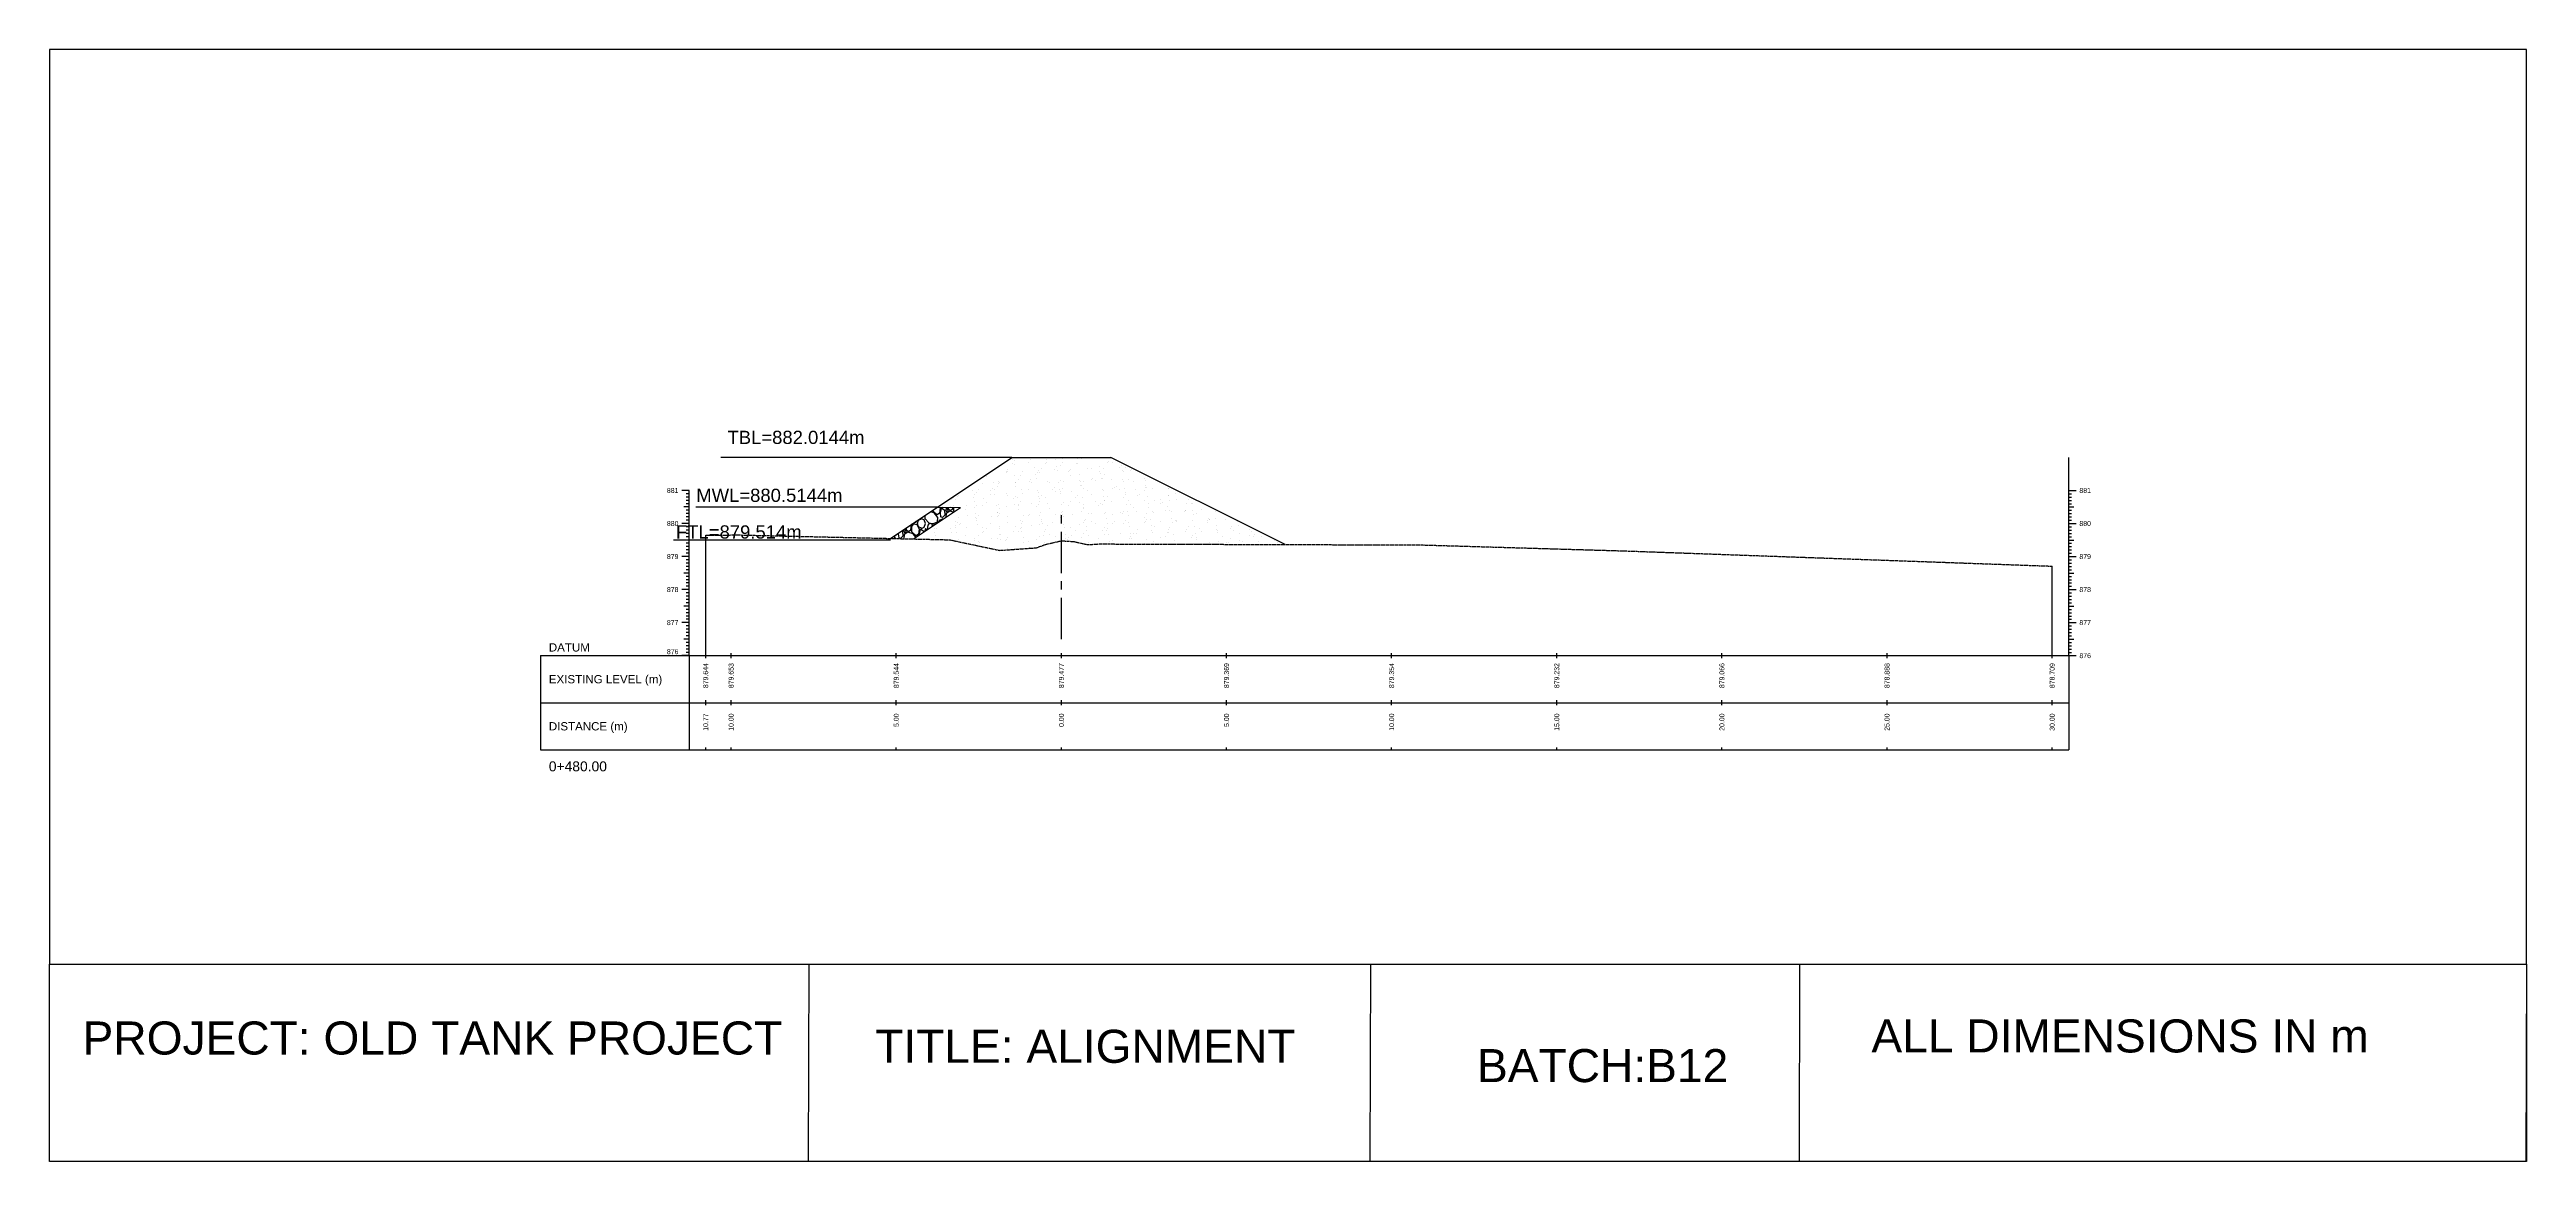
# Model space of a CAD drawing. Header units: millimetres. Extents: x 2640 to 12113, y 6003 to 13668.
# Drawn here: x 2640 to 3390, y 7423 to 7759 of the extents above; entities that cross this region are included whole.
import ezdxf
from ezdxf.enums import TextEntityAlignment as Align

# ---------------------------------------------------------------- set-up
doc = ezdxf.new("R2010")
doc.units = ezdxf.units.MM
doc.linetypes.add('CENTER', pattern=[2, 1.25, -0.25, 0.25, -0.25])
doc.linetypes.add('HIDDEN', pattern=[0.375, 0.25, -0.125])
for name, color, linetype in [('CL', 6, 'CENTER'), ('CS_Drawing', 7, 'Continuous'), ('GL', 3, 'HIDDEN')]:
    doc.layers.add(name, color=color, linetype=linetype)
doc.styles.get("Standard").update_dxf_attribs({"font": 'arial.ttf'})

msp = doc.modelspace()

# ---------------------------------------------------------------- linework, layer by layer
at = {"color": 1}
msp.add_line((2931.52, 7636.037), (2843.353, 7636.037), dxfattribs=at)
for p, q in [((2894.742, 7611.519), (2931.52, 7636.037)), ((2931.52, 7636.037), (2961.52, 7636.037)), ((3014.245, 7609.674), (2961.52, 7636.037)), ((3251.52, 7626.037), (3251.52, 7636.037)), ((2901.713, 7611.359), (2915.991, 7620.877)), ((2908.974, 7621.007), (2915.991, 7620.877))]:
    msp.add_line(p, q)
at = {"linetype": 'Continuous'}
for p, q in [((2931.605, 7635.421), (2931.605, 7635.421)), ((2932.228, 7635.185), (2932.228, 7635.185)), ((2937.122, 7635.345), (2937.122, 7635.345)), ((2942.016, 7635.505), (2942.016, 7635.505)), ((2944.77, 7635.333), (2944.77, 7635.333)), ((2946.91, 7635.665), (2946.91, 7635.665)), ((2951.31, 7635.61), (2951.31, 7635.61)), ((2951.804, 7635.825), (2951.804, 7635.825)), ((2952.476, 7635.577), (2952.476, 7635.577)), ((2956.698, 7635.985), (2956.698, 7635.985)), ((2922.686, 7628.004), (2922.686, 7628.004)), ((2923.813, 7630.247), (2923.813, 7630.247)), ((2924.952, 7631.59), (2924.952, 7631.59)), ((2925.511, 7631.757), (2925.511, 7631.757)), ((2925.965, 7628.307), (2925.965, 7628.307)), ((2927.564, 7628.794), (2927.564, 7628.794)), ((2927.581, 7628.164), (2927.581, 7628.164)), ((2927.717, 7628.443), (2927.717, 7628.443)), ((2929.846, 7631.75), (2929.846, 7631.75)), ((2929.88, 7631.322), (2929.88, 7631.322)), ((2930.173, 7632.299), (2930.173, 7632.299)), ((2930.309, 7631.791), (2930.309, 7631.791)), ((2931.779, 7634.099), (2931.779, 7634.099)), ((2932.234, 7630.649), (2932.234, 7630.649)), ((2932.334, 7634), (2932.334, 7634)), ((2932.475, 7628.324), (2932.475, 7628.324)), ((2932.505, 7628.584), (2932.505, 7628.584)), ((2933.395, 7629.423), (2933.395, 7629.423)), ((2934.077, 7630.494), (2934.077, 7630.494)), ((2934.74, 7631.91), (2934.74, 7631.91)), ((2936.534, 7634.35), (2936.534, 7634.35)), ((2936.88, 7628.893), (2936.88, 7628.893)), ((2937.309, 7629.361), (2937.309, 7629.361)), ((2937.369, 7628.484), (2937.369, 7628.484)), ((2938.502, 7632.991), (2938.502, 7632.991)), ((2938.774, 7630.926), (2938.774, 7630.926)), ((2938.948, 7629.604), (2938.948, 7629.604)), ((2939.334, 7631.571), (2939.334, 7631.571)), ((2939.634, 7632.07), (2939.634, 7632.07)), ((2939.755, 7631.474), (2939.755, 7631.474)), ((2940.438, 7632.545), (2940.438, 7632.545)), ((2941.651, 7634.099), (2941.651, 7634.099)), ((2942.08, 7634.567), (2942.08, 7634.567)), ((2942.263, 7628.644), (2942.263, 7628.644)), ((2942.908, 7628.491), (2942.908, 7628.491)), ((2944.529, 7632.23), (2944.529, 7632.23)), ((2945.042, 7633.268), (2945.042, 7633.268)), ((2945.216, 7631.946), (2945.216, 7631.946)), ((2945.67, 7628.496), (2945.67, 7628.496)), ((2946.116, 7633.526), (2946.116, 7633.526)), ((2946.334, 7629.141), (2946.334, 7629.141)), ((2946.798, 7634.597), (2946.798, 7634.597)), ((2947.157, 7628.804), (2947.157, 7628.804)), ((2948.65, 7631.669), (2948.65, 7631.669)), ((2949.079, 7632.138), (2949.079, 7632.138)), ((2949.269, 7630.543), (2949.269, 7630.543)), ((2949.423, 7632.39), (2949.423, 7632.39)), ((2951.104, 7634.347), (2951.104, 7634.347)), ((2951.484, 7634.287), (2951.484, 7634.287)), ((2951.938, 7630.837), (2951.938, 7630.837)), ((2952.051, 7628.964), (2952.051, 7628.964)), ((2952.21, 7628.772), (2952.21, 7628.772)), ((2952.49, 7627.667), (2952.49, 7627.667)), ((2953.173, 7628.738), (2953.173, 7628.738)), ((2954.317, 7632.55), (2954.317, 7632.55)), ((2955.629, 7632.594), (2955.629, 7632.594)), ((2955.65, 7629.24), (2955.65, 7629.24)), ((2956.079, 7629.708), (2956.079, 7629.708)), ((2956.945, 7629.124), (2956.945, 7629.124)), ((2958.104, 7631.918), (2958.104, 7631.918)), ((2958.206, 7633.179), (2958.206, 7633.179)), ((2958.478, 7631.114), (2958.478, 7631.114)), ((2958.652, 7629.792), (2958.652, 7629.792)), ((2958.851, 7629.718), (2958.851, 7629.718)), ((2959.211, 7632.71), (2959.211, 7632.71)), ((2959.533, 7630.79), (2959.533, 7630.79)), ((2960.421, 7634.446), (2960.421, 7634.446)), ((2960.85, 7634.914), (2960.85, 7634.914)), ((2961.84, 7629.284), (2961.84, 7629.284)), ((2961.99, 7634.646), (2961.99, 7634.646)), ((2964.105, 7632.87), (2964.105, 7632.87)), ((2964.746, 7633.456), (2964.746, 7633.456)), ((2964.92, 7632.134), (2964.92, 7632.134)), ((2965.104, 7629.488), (2965.104, 7629.488)), ((2965.211, 7631.77), (2965.211, 7631.77)), ((2965.374, 7628.684), (2965.374, 7628.684)), ((2965.894, 7632.841), (2965.894, 7632.841)), ((2966.734, 7629.444), (2966.734, 7629.444)), ((2967.42, 7632.017), (2967.42, 7632.017)), ((2967.849, 7632.485), (2967.849, 7632.485)), ((2968.365, 7628.787), (2968.365, 7628.787)), ((2971.628, 7629.604), (2971.628, 7629.604)), ((2971.914, 7628.961), (2971.914, 7628.961)), ((2972.089, 7627.639), (2972.089, 7627.639)), ((2907.613, 7619.837), (2907.613, 7620.099)), ((2909.632, 7620.994), (2909.772, 7620.726)), ((2909.772, 7620.726), (2909.645, 7619.139)), ((2910.153, 7620.536), (2909.836, 7619.266)), ((2910.471, 7620.599), (2910.153, 7620.536)), ((2910.471, 7620.917), (2910.61, 7620.976)), ((2910.471, 7620.599), (2911.106, 7620.028)), ((2911.106, 7620.028), (2911.233, 7618.567)), ((2911.741, 7620.917), (2911.487, 7620.155)), ((2911.487, 7620.155), (2911.677, 7619.71)), ((2912.312, 7619.964), (2911.741, 7620.917)), ((2912.301, 7620.945), (2912.249, 7620.599)), ((2912.249, 7620.599), (2912.884, 7619.964)), ((2912.867, 7621.187), (2912.867, 7621.187)), ((2912.884, 7619.964), (2913.646, 7620.472)), ((2913.34, 7623.34), (2913.34, 7623.34)), ((2913.429, 7623.623), (2913.429, 7623.623)), ((2913.646, 7620.472), (2913.7, 7620.919)), ((2913.701, 7621.558), (2913.701, 7621.558)), ((2913.769, 7623.808), (2913.769, 7623.808)), ((2913.963, 7619.837), (2913.963, 7620.915)), ((2914.314, 7623.269), (2914.314, 7623.269)), ((2914.996, 7624.34), (2914.996, 7624.34)), ((2915.249, 7624.621), (2915.249, 7624.621)), ((2917.467, 7620.286), (2917.467, 7620.286)), ((2917.761, 7621.347), (2917.761, 7621.347)), ((2919.697, 7625.965), (2919.697, 7625.965)), ((2919.969, 7623.9), (2919.969, 7623.9)), ((2920.143, 7624.781), (2920.143, 7624.781)), ((2920.143, 7622.578), (2920.143, 7622.578)), ((2920.339, 7620.91), (2920.339, 7620.91)), ((2920.674, 7625.32), (2920.674, 7625.32)), ((2920.768, 7621.378), (2920.768, 7621.378)), ((2921.356, 7626.391), (2921.356, 7626.391)), ((2922.655, 7621.507), (2922.655, 7621.507)), ((2922.793, 7623.588), (2922.793, 7623.588)), ((2923.827, 7622.337), (2923.827, 7622.337)), ((2925.037, 7624.941), (2925.037, 7624.941)), ((2925.11, 7626.116), (2925.11, 7626.116)), ((2925.539, 7626.584), (2925.539, 7626.584)), ((2926.237, 7626.242), (2926.237, 7626.242)), ((2926.411, 7624.92), (2926.411, 7624.92)), ((2926.866, 7621.47), (2926.866, 7621.47)), ((2927.034, 7627.372), (2927.034, 7627.372)), ((2927.549, 7621.667), (2927.549, 7621.667)), ((2927.731, 7620.533), (2927.731, 7620.533)), ((2929.793, 7621.159), (2929.793, 7621.159)), ((2929.931, 7625.101), (2929.931, 7625.101)), ((2930.188, 7624.389), (2930.188, 7624.389)), ((2932.11, 7623.687), (2932.11, 7623.687)), ((2932.444, 7621.827), (2932.444, 7621.827)), ((2932.539, 7624.155), (2932.539, 7624.155)), ((2932.68, 7627.262), (2932.68, 7627.262)), ((2933.134, 7623.812), (2933.134, 7623.812)), ((2933.406, 7621.747), (2933.406, 7621.747)), ((2933.409, 7621.513), (2933.409, 7621.513)), ((2933.58, 7620.425), (2933.58, 7620.425)), ((2934.092, 7622.584), (2934.092, 7622.584)), ((2934.564, 7626.365), (2934.564, 7626.365)), ((2934.825, 7625.261), (2934.825, 7625.261)), ((2936.548, 7626.44), (2936.548, 7626.44)), ((2937.338, 7621.987), (2937.338, 7621.987)), ((2939.109, 7621.257), (2939.109, 7621.257)), ((2939.402, 7626.154), (2939.402, 7626.154)), ((2939.538, 7621.725), (2939.538, 7621.725)), ((2939.674, 7624.089), (2939.674, 7624.089)), ((2939.719, 7625.421), (2939.719, 7625.421)), ((2939.77, 7623.564), (2939.77, 7623.564)), ((2939.848, 7622.767), (2939.848, 7622.767)), ((2940.452, 7624.635), (2940.452, 7624.635)), ((2941.563, 7623.935), (2941.563, 7623.935)), ((2942.232, 7622.147), (2942.232, 7622.147)), ((2942.923, 7620.582), (2942.923, 7620.582)), ((2943.88, 7626.463), (2943.88, 7626.463)), ((2944.309, 7626.932), (2944.309, 7626.932)), ((2944.613, 7625.581), (2944.613, 7625.581)), ((2945.942, 7626.431), (2945.942, 7626.431)), ((2946.116, 7625.108), (2946.116, 7625.108)), ((2946.13, 7625.616), (2946.13, 7625.616)), ((2946.57, 7621.658), (2946.57, 7621.658)), ((2946.812, 7626.687), (2946.812, 7626.687)), ((2947.126, 7622.307), (2947.126, 7622.307)), ((2948.563, 7621.506), (2948.563, 7621.506)), ((2949.283, 7622.633), (2949.283, 7622.633)), ((2949.507, 7625.741), (2949.507, 7625.741)), ((2950.88, 7624.034), (2950.88, 7624.034)), ((2951.309, 7624.502), (2951.309, 7624.502)), ((2952.02, 7622.467), (2952.02, 7622.467)), ((2952.384, 7627.45), (2952.384, 7627.45)), ((2952.838, 7624), (2952.838, 7624)), ((2953.11, 7621.935), (2953.11, 7621.935)), ((2953.187, 7620.828), (2953.187, 7620.828)), ((2953.284, 7620.613), (2953.284, 7620.613)), ((2953.334, 7626.712), (2953.334, 7626.712)), ((2954.402, 7625.901), (2954.402, 7625.901)), ((2955.644, 7624.684), (2955.644, 7624.684)), ((2956.914, 7622.627), (2956.914, 7622.627)), ((2957.879, 7621.604), (2957.879, 7621.604)), ((2958.308, 7622.073), (2958.308, 7622.073)), ((2958.865, 7621.809), (2958.865, 7621.809)), ((2959.106, 7626.342), (2959.106, 7626.342)), ((2959.296, 7626.061), (2959.296, 7626.061)), ((2959.378, 7624.277), (2959.378, 7624.277)), ((2959.548, 7622.88), (2959.548, 7622.88)), ((2959.552, 7622.955), (2959.552, 7622.955)), ((2960.333, 7624.282), (2960.333, 7624.282)), ((2961.808, 7622.787), (2961.808, 7622.787)), ((2962.004, 7626.736), (2962.004, 7626.736)), ((2962.65, 7626.81), (2962.65, 7626.81)), ((2963.079, 7627.279), (2963.079, 7627.279)), ((2964.19, 7626.221), (2964.19, 7626.221)), ((2965.226, 7623.86), (2965.226, 7623.86)), ((2965.646, 7626.619), (2965.646, 7626.619)), ((2965.82, 7625.297), (2965.82, 7625.297)), ((2965.908, 7624.931), (2965.908, 7624.931)), ((2966.275, 7621.847), (2966.275, 7621.847)), ((2966.703, 7622.947), (2966.703, 7622.947)), ((2967.333, 7621.853), (2967.333, 7621.853)), ((2968.379, 7620.877), (2968.379, 7620.877)), ((2969.084, 7626.381), (2969.084, 7626.381)), ((2969.65, 7624.381), (2969.65, 7624.381)), ((2970.079, 7624.849), (2970.079, 7624.849)), ((2971.586, 7625.911), (2971.586, 7625.911)), ((2971.597, 7623.107), (2971.597, 7623.107)), ((2972.104, 7627.059), (2972.104, 7627.059)), ((2972.268, 7626.982), (2972.268, 7626.982)), ((2972.543, 7624.189), (2972.543, 7624.189)), ((2972.815, 7622.124), (2972.815, 7622.124)), ((2972.989, 7620.802), (2972.989, 7620.802)), ((2973.978, 7626.541), (2973.978, 7626.541)), ((2974.739, 7622.928), (2974.739, 7622.928)), ((2976.491, 7623.267), (2976.491, 7623.267)), ((2976.65, 7621.951), (2976.65, 7621.951)), ((2977.079, 7622.42), (2977.079, 7622.42)), ((2977.961, 7620.053), (2977.961, 7620.053)), ((2978.643, 7621.124), (2978.643, 7621.124)), ((2978.811, 7626.531), (2978.811, 7626.531)), ((2978.872, 7626.701), (2978.872, 7626.701)), ((2979.083, 7624.466), (2979.083, 7624.466)), ((2979.103, 7624.629), (2979.103, 7624.629)), ((2979.257, 7623.144), (2979.257, 7623.144)), ((2981.1, 7624.98), (2981.1, 7624.98)), ((2981.385, 7623.427), (2981.385, 7623.427)), ((2984.014, 7620.001), (2984.014, 7620.001)), ((2984.321, 7622.104), (2984.321, 7622.104)), ((2985.004, 7623.175), (2985.004, 7623.175)), ((2985.979, 7622.035), (2985.979, 7622.035)), ((2986.103, 7622.2), (2986.103, 7622.2)), ((2986.279, 7623.587), (2986.279, 7623.587)), ((2988.908, 7620.161), (2988.908, 7620.161)), ((2896.945, 7612.789), (2896.183, 7612.344)), ((2896.962, 7612.999), (2896.945, 7612.789)), ((2897.196, 7613.154), (2897.136, 7612.916)), ((2897.136, 7612.916), (2897.263, 7611.709)), ((2898.225, 7613.84), (2898.406, 7613.678)), ((2898.406, 7613.678), (2898.533, 7612.217)), ((2898.963, 7614.332), (2898.787, 7613.805)), ((2898.787, 7613.805), (2898.977, 7613.36)), ((2898.914, 7612.725), (2898.806, 7611.425)), ((2900.057, 7613.424), (2898.914, 7612.725)), ((2898.977, 7613.36), (2899.612, 7613.614)), ((2899.612, 7613.614), (2899.119, 7614.437)), ((2899.628, 7614.776), (2899.549, 7614.249)), ((2899.549, 7614.249), (2900.184, 7613.614)), ((2901.644, 7612.916), (2900.057, 7613.424)), ((2900.184, 7613.614), (2900.946, 7614.122)), ((2900.946, 7614.122), (2901.136, 7615.71)), ((2901.136, 7615.71), (2901.078, 7615.742)), ((2901.263, 7615.138), (2901.835, 7615.964)), ((2901.263, 7613.487), (2901.263, 7615.138)), ((2902.533, 7612.344), (2901.263, 7613.487)), ((2901.592, 7616.085), (2902.66, 7616.535)), ((2902.462, 7611.858), (2901.644, 7612.916)), ((2901.835, 7615.964), (2902.724, 7615.71)), ((2903.295, 7612.789), (2902.533, 7612.344)), ((2902.66, 7616.535), (2902.673, 7616.806)), ((2902.724, 7615.71), (2903.422, 7614.376)), ((2902.914, 7616.027), (2903.295, 7617.043)), ((2903.232, 7615.011), (2902.914, 7616.027)), ((2904.121, 7614.63), (2903.232, 7615.011)), ((2903.295, 7617.043), (2904.121, 7617.424)), ((2903.422, 7614.376), (2903.295, 7612.789)), ((2903.803, 7614.186), (2903.486, 7612.916)), ((2903.486, 7612.916), (2903.523, 7612.565)), ((2904.121, 7614.249), (2903.803, 7614.186)), ((2905.01, 7617.107), (2904.121, 7617.424)), ((2904.121, 7614.567), (2905.01, 7614.948)), ((2904.121, 7614.249), (2904.756, 7613.678)), ((2904.756, 7613.678), (2904.78, 7613.403)), ((2905.327, 7616.027), (2905.01, 7617.107)), ((2905.01, 7614.948), (2905.327, 7616.027)), ((2905.216, 7618.501), (2905.137, 7617.551)), ((2905.137, 7617.551), (2906.47, 7616.091)), ((2905.391, 7614.567), (2905.137, 7613.805)), ((2905.137, 7613.805), (2905.191, 7613.677)), ((2905.715, 7614.026), (2905.391, 7614.567)), ((2906.089, 7615.519), (2905.899, 7614.249)), ((2905.899, 7614.249), (2905.959, 7614.189)), ((2906.534, 7616.027), (2906.089, 7615.519)), ((2906.47, 7616.091), (2907.804, 7616.027)), ((2906.915, 7616.027), (2906.534, 7616.027)), ((2907.994, 7619.266), (2906.892, 7619.618)), ((2907.486, 7615.71), (2906.915, 7616.027)), ((2907.421, 7615.164), (2907.486, 7615.71)), ((2908.883, 7618.694), (2907.613, 7619.837)), ((2907.804, 7616.027), (2909.01, 7616.535)), ((2907.811, 7615.424), (2908.185, 7615.964)), ((2907.967, 7613.308), (2907.967, 7613.308)), ((2909.074, 7617.869), (2907.994, 7619.266)), ((2908.058, 7614.378), (2908.058, 7614.378)), ((2908.061, 7614.444), (2908.061, 7614.444)), ((2908.185, 7615.964), (2908.49, 7615.876)), ((2908.65, 7614.379), (2908.65, 7614.379)), ((2909.645, 7619.139), (2908.883, 7618.694)), ((2909.01, 7616.535), (2909.074, 7617.869)), ((2909.447, 7616.515), (2909.645, 7617.043)), ((2909.645, 7617.043), (2910.471, 7617.424)), ((2909.836, 7619.266), (2909.963, 7618.059)), ((2910.471, 7617.869), (2909.963, 7618.059)), ((2911.233, 7618.567), (2910.471, 7617.869)), ((2910.693, 7617.345), (2910.471, 7617.424)), ((2911.614, 7619.075), (2911.515, 7617.893)), ((2912.757, 7619.774), (2911.614, 7619.075)), ((2911.677, 7619.71), (2912.312, 7619.964)), ((2913.824, 7619.432), (2912.757, 7619.774)), ((2912.952, 7614.538), (2912.952, 7614.538)), ((2913.252, 7613.176), (2913.252, 7613.176)), ((2914.162, 7619.658), (2913.963, 7619.837)), ((2914.328, 7615.359), (2914.328, 7615.359)), ((2914.329, 7616.786), (2914.329, 7616.786)), ((2914.601, 7614.721), (2914.601, 7614.721)), ((2914.775, 7613.399), (2914.775, 7613.399)), ((2915.01, 7616.43), (2915.01, 7616.43)), ((2915.496, 7617.761), (2915.496, 7617.761)), ((2915.569, 7615.704), (2915.569, 7615.704)), ((2915.998, 7616.172), (2915.998, 7616.172)), ((2917.846, 7614.698), (2917.846, 7614.698)), ((2918.023, 7618.382), (2918.023, 7618.382)), ((2920.39, 7617.921), (2920.39, 7617.921)), ((2920.597, 7619.128), (2920.597, 7619.128)), ((2920.688, 7617.41), (2920.688, 7617.41)), ((2920.869, 7617.063), (2920.869, 7617.063)), ((2921.043, 7615.741), (2921.043, 7615.741)), ((2921.371, 7618.481), (2921.371, 7618.481)), ((2922.569, 7613.275), (2922.569, 7613.275)), ((2922.74, 7614.858), (2922.74, 7614.858)), ((2922.998, 7613.743), (2922.998, 7613.743)), ((2923.842, 7614.427), (2923.842, 7614.427)), ((2925.023, 7615.953), (2925.023, 7615.953)), ((2925.284, 7618.081), (2925.284, 7618.081)), ((2927.049, 7619.462), (2927.049, 7619.462)), ((2927.137, 7619.405), (2927.137, 7619.405)), ((2927.311, 7618.083), (2927.311, 7618.083)), ((2927.339, 7618.481), (2927.339, 7618.481)), ((2927.634, 7615.018), (2927.634, 7615.018)), ((2927.745, 7612.623), (2927.745, 7612.623)), ((2927.766, 7614.633), (2927.766, 7614.633)), ((2927.768, 7618.949), (2927.768, 7618.949)), ((2928.038, 7612.568), (2928.038, 7612.568)), ((2930.178, 7618.241), (2930.178, 7618.241)), ((2930.202, 7616.479), (2930.202, 7616.479)), ((2932.022, 7613.523), (2932.022, 7613.523)), ((2932.528, 7615.178), (2932.528, 7615.178)), ((2933.424, 7613.603), (2933.424, 7613.603)), ((2934.034, 7616.975), (2934.034, 7616.975)), ((2934.106, 7614.674), (2934.106, 7614.674)), ((2934.306, 7614.91), (2934.306, 7614.91)), ((2934.339, 7616.051), (2934.339, 7616.051)), ((2934.48, 7613.588), (2934.48, 7613.588)), ((2934.768, 7616.519), (2934.768, 7616.519)), ((2935.072, 7618.401), (2935.072, 7618.401)), ((2936.562, 7618.53), (2936.562, 7618.53)), ((2936.793, 7618.729), (2936.793, 7618.729)), ((2937.423, 7615.338), (2937.423, 7615.338)), ((2939.784, 7615.654), (2939.784, 7615.654)), ((2939.966, 7618.561), (2939.966, 7618.561)), ((2940.302, 7619.317), (2940.302, 7619.317)), ((2940.466, 7616.726), (2940.466, 7616.726)), ((2940.574, 7617.252), (2940.574, 7617.252)), ((2940.748, 7615.929), (2940.748, 7615.929)), ((2941.339, 7613.622), (2941.339, 7613.622)), ((2941.768, 7614.09), (2941.768, 7614.09)), ((2942.317, 7615.498), (2942.317, 7615.498)), ((2942.937, 7612.672), (2942.937, 7612.672)), ((2943.793, 7616.3), (2943.793, 7616.3)), ((2944.86, 7618.721), (2944.86, 7618.721)), ((2946.109, 7618.828), (2946.109, 7618.828)), ((2946.144, 7617.706), (2946.144, 7617.706)), ((2946.538, 7619.296), (2946.538, 7619.296)), ((2946.827, 7618.777), (2946.827, 7618.777)), ((2946.842, 7619.593), (2946.842, 7619.593)), ((2947.016, 7618.271), (2947.016, 7618.271)), ((2947.211, 7615.658), (2947.211, 7615.658)), ((2947.47, 7614.821), (2947.47, 7614.821)), ((2947.742, 7612.756), (2947.742, 7612.756)), ((2949.298, 7614.723), (2949.298, 7614.723)), ((2949.755, 7618.881), (2949.755, 7618.881)), ((2950.792, 7613.87), (2950.792, 7613.87)), ((2952.105, 7615.818), (2952.105, 7615.818)), ((2952.505, 7619.757), (2952.505, 7619.757)), ((2953.109, 7616.398), (2953.109, 7616.398)), ((2953.202, 7612.918), (2953.202, 7612.918)), ((2953.538, 7616.866), (2953.538, 7616.866)), ((2953.738, 7617.163), (2953.738, 7617.163)), ((2954.01, 7615.098), (2954.01, 7615.098)), ((2954.184, 7613.776), (2954.184, 7613.776)), ((2954.618, 7612.543), (2954.618, 7612.543)), ((2954.649, 7619.041), (2954.649, 7619.041)), ((2955.563, 7619.076), (2955.563, 7619.076)), ((2955.658, 7616.774), (2955.658, 7616.774)), ((2956.999, 7615.978), (2956.999, 7615.978)), ((2958.88, 7613.899), (2958.88, 7613.899)), ((2959.512, 7612.703), (2959.512, 7612.703)), ((2959.543, 7619.201), (2959.543, 7619.201)), ((2959.562, 7614.97), (2959.562, 7614.97)), ((2960.006, 7619.505), (2960.006, 7619.505)), ((2960.109, 7613.969), (2960.109, 7613.969)), ((2960.278, 7617.44), (2960.278, 7617.44)), ((2960.452, 7616.118), (2960.452, 7616.118)), ((2960.538, 7614.437), (2960.538, 7614.437)), ((2960.907, 7612.668), (2960.907, 7612.668)), ((2961.893, 7616.138), (2961.893, 7616.138)), ((2962.018, 7618.826), (2962.018, 7618.826)), ((2962.563, 7616.647), (2962.563, 7616.647)), ((2964.406, 7612.863), (2964.406, 7612.863)), ((2964.437, 7619.361), (2964.437, 7619.361)), ((2964.879, 7619.175), (2964.879, 7619.175)), ((2965.24, 7615.95), (2965.24, 7615.95)), ((2965.308, 7619.643), (2965.308, 7619.643)), ((2965.922, 7617.021), (2965.922, 7617.021)), ((2966.546, 7619.782), (2966.546, 7619.782)), ((2966.721, 7618.46), (2966.721, 7618.46)), ((2966.787, 7616.298), (2966.787, 7616.298)), ((2967.175, 7615.01), (2967.175, 7615.01)), ((2967.447, 7612.945), (2967.447, 7612.945)), ((2968.393, 7612.967), (2968.393, 7612.967)), ((2969.3, 7613.023), (2969.3, 7613.023)), ((2969.331, 7619.521), (2969.331, 7619.521)), ((2969.562, 7614.217), (2969.562, 7614.217)), ((2971.6, 7618.001), (2971.6, 7618.001)), ((2971.681, 7616.458), (2971.681, 7616.458)), ((2971.879, 7616.745), (2971.879, 7616.745)), ((2972.283, 7619.073), (2972.283, 7619.073)), ((2972.308, 7617.214), (2972.308, 7617.214)), ((2973.443, 7617.352), (2973.443, 7617.352)), ((2973.715, 7615.287), (2973.715, 7615.287)), ((2973.889, 7613.965), (2973.889, 7613.965)), ((2974.194, 7613.183), (2974.194, 7613.183)), ((2974.225, 7619.681), (2974.225, 7619.681)), ((2974.333, 7619.423), (2974.333, 7619.423)), ((2974.754, 7615.019), (2974.754, 7615.019)), ((2976.576, 7616.618), (2976.576, 7616.618)), ((2978.658, 7613.214), (2978.658, 7613.214)), ((2978.879, 7614.316), (2978.879, 7614.316)), ((2979.088, 7613.343), (2979.088, 7613.343)), ((2979.119, 7619.841), (2979.119, 7619.841)), ((2979.308, 7614.784), (2979.308, 7614.784)), ((2979.711, 7619.694), (2979.711, 7619.694)), ((2979.983, 7617.629), (2979.983, 7617.629)), ((2980.157, 7616.307), (2980.157, 7616.307)), ((2980.611, 7612.856), (2980.611, 7612.856)), ((2981.114, 7617.07), (2981.114, 7617.07)), ((2981.333, 7616.994), (2981.333, 7616.994)), ((2981.47, 7616.778), (2981.47, 7616.778)), ((2983.649, 7619.522), (2983.649, 7619.522)), ((2983.982, 7613.503), (2983.982, 7613.503)), ((2984.078, 7619.99), (2984.078, 7619.99)), ((2984.336, 7614.194), (2984.336, 7614.194)), ((2985.018, 7615.265), (2985.018, 7615.265)), ((2986.251, 7619.97), (2986.251, 7619.97)), ((2986.364, 7616.938), (2986.364, 7616.938)), ((2986.425, 7618.648), (2986.425, 7618.648)), ((2986.879, 7615.198), (2986.879, 7615.198)), ((2987.151, 7613.133), (2987.151, 7613.133)), ((2987.475, 7619.121), (2987.475, 7619.121)), ((2988.332, 7614.564), (2988.332, 7614.564)), ((2988.877, 7613.664), (2988.877, 7613.664)), ((2990.649, 7617.092), (2990.649, 7617.092)), ((2990.696, 7616.246), (2990.696, 7616.246)), ((2991.078, 7617.561), (2991.078, 7617.561)), ((2991.258, 7617.098), (2991.258, 7617.098)), ((2991.378, 7617.317), (2991.378, 7617.317)), ((2993.103, 7619.77), (2993.103, 7619.77)), ((2993.147, 7617.54), (2993.147, 7617.54)), ((2993.419, 7615.475), (2993.419, 7615.475)), ((2993.593, 7614.153), (2993.593, 7614.153)), ((2993.771, 7613.824), (2993.771, 7613.824)), ((2993.849, 7613.263), (2993.849, 7613.263)), ((2996.152, 7617.258), (2996.152, 7617.258)), ((2997.649, 7614.663), (2997.649, 7614.663)), ((2998.078, 7615.131), (2998.078, 7615.131)), ((2998.665, 7613.984), (2998.665, 7613.984)), ((2999.861, 7616.495), (2999.861, 7616.495)), ((3000.21, 7615.314), (3000.21, 7615.314)), ((3000.316, 7613.045), (3000.316, 7613.045)), ((3003.559, 7614.144), (3003.559, 7614.144)), ((3004.114, 7613.51), (3004.114, 7613.51)), ((3005.078, 7612.702), (3005.078, 7612.702)), ((3006.856, 7613.322), (3006.856, 7613.322)), ((2896.374, 7611.519), (2895.819, 7612.237)), ((2896.183, 7612.344), (2896.097, 7612.422)), ((2896.372, 7611.481), (2896.374, 7611.519)), ((2897.771, 7611.519), (2897.263, 7611.709)), ((2898.533, 7612.217), (2897.771, 7611.519)), ((2908.333, 7612.379), (2908.333, 7612.379)), ((2915.465, 7611.263), (2915.465, 7611.263)), ((2917.481, 7612.376), (2917.481, 7612.376)), ((2920.252, 7610.747), (2920.252, 7610.747)), ((2920.359, 7611.423), (2920.359, 7611.423)), ((2920.703, 7609.5), (2920.703, 7609.5)), ((2921.385, 7610.571), (2921.385, 7610.571)), ((2921.498, 7612.291), (2921.498, 7612.291)), ((2921.769, 7610.226), (2921.769, 7610.226)), ((2925.253, 7611.583), (2925.253, 7611.583)), ((2927.063, 7611.552), (2927.063, 7611.552)), ((2927.252, 7608.317), (2927.252, 7608.317)), ((2927.881, 7608.158), (2927.881, 7608.158)), ((2928.212, 7611.246), (2928.212, 7611.246)), ((2929.569, 7610.845), (2929.569, 7610.845)), ((2929.998, 7611.313), (2929.998, 7611.313)), ((2930.147, 7611.743), (2930.147, 7611.743)), ((2930.216, 7608.569), (2930.216, 7608.569)), ((2932.776, 7608.318), (2932.776, 7608.318)), ((2934.934, 7610.138), (2934.934, 7610.138)), ((2935.041, 7611.903), (2935.041, 7611.903)), ((2936.577, 7610.62), (2936.577, 7610.62)), ((2936.997, 7608.884), (2936.997, 7608.884)), ((2939.022, 7611.094), (2939.022, 7611.094)), ((2939.935, 7612.063), (2939.935, 7612.063)), ((2941.202, 7612.479), (2941.202, 7612.479)), ((2941.474, 7610.414), (2941.474, 7610.414)), ((2944.829, 7612.223), (2944.829, 7612.223)), ((2946.841, 7610.867), (2946.841, 7610.867)), ((2947.916, 7611.434), (2947.916, 7611.434)), ((2948.339, 7611.192), (2948.339, 7611.192)), ((2948.768, 7611.66), (2948.768, 7611.66)), ((2949.723, 7612.383), (2949.723, 7612.383)), ((2952.519, 7611.847), (2952.519, 7611.847)), ((2954.638, 7610.326), (2954.638, 7610.326)), ((2957.792, 7611.441), (2957.792, 7611.441)), ((2961.178, 7610.603), (2961.178, 7610.603)), ((2962.033, 7610.916), (2962.033, 7610.916)), ((2967.109, 7611.539), (2967.109, 7611.539)), ((2967.538, 7612.007), (2967.538, 7612.007)), ((2967.621, 7611.623), (2967.621, 7611.623)), ((2971.615, 7610.091), (2971.615, 7610.091)), ((2972.297, 7611.163), (2972.297, 7611.163)), ((2974.343, 7610.515), (2974.343, 7610.515)), ((2976.562, 7611.788), (2976.562, 7611.788)), ((2977.975, 7612.143), (2977.975, 7612.143)), ((2980.883, 7610.791), (2980.883, 7610.791)), ((2981.717, 7609.918), (2981.717, 7609.918)), ((2985.879, 7611.886), (2985.879, 7611.886)), ((2986.308, 7612.355), (2986.308, 7612.355)), ((2986.611, 7610.078), (2986.611, 7610.078)), ((2987.325, 7611.811), (2987.325, 7611.811)), ((2987.489, 7611.211), (2987.489, 7611.211)), ((2991.505, 7610.238), (2991.505, 7610.238)), ((2993.307, 7609.925), (2993.307, 7609.925)), ((2994.047, 7610.703), (2994.047, 7610.703)), ((2995.332, 7612.135), (2995.332, 7612.135)), ((2996.399, 7610.398), (2996.399, 7610.398)), ((2997.071, 7610.387), (2997.071, 7610.387)), ((2997.753, 7611.458), (2997.753, 7611.458)), ((3000.587, 7610.98), (3000.587, 7610.98)), ((3001.293, 7610.558), (3001.293, 7610.558)), ((3003.431, 7612.438), (3003.431, 7612.438)), ((3004.649, 7612.233), (3004.649, 7612.233)), ((3006.188, 7610.718), (3006.188, 7610.718)), ((3007.03, 7612), (3007.03, 7612)), ((3011.082, 7610.878), (3011.082, 7610.878)), ((3011.648, 7609.804), (3011.648, 7609.804)), ((3012.077, 7610.272), (3012.077, 7610.272))]:
    msp.add_line(p, q, dxfattribs=at)
at = {"color": 4}
msp.add_line((2908.974, 7621.007), (2835.808, 7621.007), dxfattribs=at)
at = {"color": 6}
msp.add_line((2894.742, 7611.037), (2829.076, 7611.037), dxfattribs=at)
for points in [[(2640.137, 7482.623), (3390.137, 7482.623), (3390.137, 7759.475), (2640.137, 7759.475)], [(2640.137, 7482.623), (3390.137, 7482.623), (3390.137, 7422.964), (2640.137, 7422.964)], [(2870.137, 7482.623), (3040.137, 7482.623), (3039.957, 7422.964), (2869.957, 7422.964)], [(3170.137, 7482.623), (3390.137, 7482.623), (3389.986, 7422.964), (3169.986, 7422.964)]]:
    msp.add_lwpolyline(points, close=True)
at = {"layer": 'CL', "ltscale": 10}
msp.add_line((2946.52, 7581.037), (2946.52, 7621.037), dxfattribs=at)
at = {"layer": 'CS_Drawing'}
for p, q in [((2833.82, 7626.037), (2831.57, 7626.037)), ((2833.82, 7626.037), (2832.245, 7626.037)), ((2833.82, 7621.037), (2832.245, 7621.037)), ((2833.82, 7626.037), (2832.92, 7626.037)), ((2833.82, 7625.037), (2832.92, 7625.037)), ((2833.82, 7624.037), (2832.92, 7624.037)), ((2833.82, 7623.037), (2832.92, 7623.037)), ((2833.82, 7622.037), (2832.92, 7622.037)), ((2833.82, 7621.037), (2832.92, 7621.037)), ((2833.82, 7620.037), (2832.92, 7620.037)), ((2833.82, 7576.037), (2833.82, 7626.037)), ((3251.52, 7626.037), (3253.77, 7626.037)), ((3251.52, 7626.037), (3253.095, 7626.037)), ((3251.52, 7626.037), (3252.42, 7626.037)), ((3251.52, 7576.037), (3251.52, 7626.037)), ((3251.52, 7625.037), (3252.42, 7625.037)), ((3251.52, 7624.037), (3252.42, 7624.037)), ((3251.52, 7623.037), (3252.42, 7623.037)), ((3251.52, 7622.037), (3252.42, 7622.037)), ((3251.52, 7621.037), (3253.095, 7621.037)), ((3251.52, 7621.037), (3252.42, 7621.037)), ((3251.52, 7620.037), (3252.42, 7620.037)), ((2833.82, 7616.037), (2831.57, 7616.037)), ((2833.82, 7616.037), (2832.245, 7616.037)), ((2833.82, 7619.037), (2832.92, 7619.037)), ((2833.82, 7618.037), (2832.92, 7618.037)), ((2833.82, 7617.037), (2832.92, 7617.037)), ((2833.82, 7616.037), (2832.92, 7616.037)), ((2833.82, 7615.037), (2832.92, 7615.037)), ((2833.82, 7614.037), (2832.92, 7614.037)), ((2833.82, 7613.037), (2832.92, 7613.037)), ((3251.52, 7619.037), (3252.42, 7619.037)), ((3251.52, 7618.037), (3252.42, 7618.037)), ((3251.52, 7617.037), (3252.42, 7617.037)), ((3251.52, 7616.037), (3253.77, 7616.037)), ((3251.52, 7616.037), (3253.095, 7616.037)), ((3251.52, 7616.037), (3252.42, 7616.037)), ((3251.52, 7615.037), (3252.42, 7615.037)), ((3251.52, 7614.037), (3252.42, 7614.037)), ((3251.52, 7613.037), (3252.42, 7613.037)), ((2833.82, 7606.037), (2831.57, 7606.037)), ((2833.82, 7611.037), (2832.245, 7611.037)), ((2833.82, 7606.037), (2832.245, 7606.037)), ((2833.82, 7612.037), (2832.92, 7612.037)), ((2833.82, 7611.037), (2832.92, 7611.037)), ((2833.82, 7610.037), (2832.92, 7610.037)), ((2833.82, 7609.037), (2832.92, 7609.037)), ((2833.82, 7608.037), (2832.92, 7608.037)), ((2833.82, 7607.037), (2832.92, 7607.037)), ((2833.82, 7606.037), (2832.92, 7606.037)), ((2833.82, 7605.037), (2832.92, 7605.037)), ((2838.82, 7576.037), (2838.82, 7612.477)), ((3251.52, 7612.037), (3252.42, 7612.037)), ((3251.52, 7611.037), (3253.095, 7611.037)), ((3251.52, 7611.037), (3252.42, 7611.037)), ((3251.52, 7610.037), (3252.42, 7610.037)), ((3251.52, 7609.037), (3252.42, 7609.037)), ((3251.52, 7608.037), (3252.42, 7608.037)), ((3251.52, 7607.037), (3252.42, 7607.037)), ((3251.52, 7606.037), (3253.77, 7606.037)), ((3251.52, 7606.037), (3253.095, 7606.037)), ((3251.52, 7606.037), (3252.42, 7606.037)), ((3251.52, 7605.037), (3252.42, 7605.037)), ((2833.82, 7601.037), (2832.245, 7601.037)), ((2833.82, 7604.037), (2832.92, 7604.037)), ((2833.82, 7603.037), (2832.92, 7603.037)), ((2833.82, 7602.037), (2832.92, 7602.037)), ((2833.82, 7601.037), (2832.92, 7601.037)), ((2833.82, 7600.037), (2832.92, 7600.037)), ((2833.82, 7599.037), (2832.92, 7599.037)), ((2833.82, 7598.037), (2832.92, 7598.037)), ((3246.52, 7576.037), (3246.52, 7603.127)), ((3251.52, 7604.037), (3252.42, 7604.037)), ((3251.52, 7603.037), (3252.42, 7603.037)), ((3251.52, 7602.037), (3252.42, 7602.037)), ((3251.52, 7601.037), (3253.095, 7601.037)), ((3251.52, 7601.037), (3252.42, 7601.037)), ((3251.52, 7600.037), (3252.42, 7600.037)), ((3251.52, 7599.037), (3252.42, 7599.037)), ((3251.52, 7598.037), (3252.42, 7598.037)), ((2833.82, 7596.037), (2831.57, 7596.037)), ((2833.82, 7596.037), (2832.245, 7596.037)), ((2833.82, 7591.037), (2832.245, 7591.037)), ((2833.82, 7597.037), (2832.92, 7597.037)), ((2833.82, 7596.037), (2832.92, 7596.037)), ((2833.82, 7595.037), (2832.92, 7595.037)), ((2833.82, 7594.037), (2832.92, 7594.037)), ((2833.82, 7593.037), (2832.92, 7593.037)), ((2833.82, 7592.037), (2832.92, 7592.037)), ((2833.82, 7591.037), (2832.92, 7591.037)), ((2833.82, 7590.037), (2832.92, 7590.037)), ((3251.52, 7597.037), (3252.42, 7597.037)), ((3251.52, 7596.037), (3253.77, 7596.037)), ((3251.52, 7596.037), (3253.095, 7596.037)), ((3251.52, 7596.037), (3252.42, 7596.037)), ((3251.52, 7595.037), (3252.42, 7595.037)), ((3251.52, 7594.037), (3252.42, 7594.037)), ((3251.52, 7593.037), (3252.42, 7593.037)), ((3251.52, 7592.037), (3252.42, 7592.037)), ((3251.52, 7591.037), (3253.095, 7591.037)), ((3251.52, 7591.037), (3252.42, 7591.037)), ((3251.52, 7590.037), (3252.42, 7590.037)), ((2833.82, 7586.037), (2831.57, 7586.037)), ((2833.82, 7586.037), (2832.245, 7586.037)), ((2833.82, 7589.037), (2832.92, 7589.037)), ((2833.82, 7588.037), (2832.92, 7588.037)), ((2833.82, 7587.037), (2832.92, 7587.037)), ((2833.82, 7586.037), (2832.92, 7586.037)), ((2833.82, 7585.037), (2832.92, 7585.037)), ((2833.82, 7584.037), (2832.92, 7584.037)), ((2833.82, 7583.037), (2832.92, 7583.037)), ((3251.52, 7589.037), (3252.42, 7589.037)), ((3251.52, 7588.037), (3252.42, 7588.037)), ((3251.52, 7587.037), (3252.42, 7587.037)), ((3251.52, 7586.037), (3253.77, 7586.037)), ((3251.52, 7586.037), (3253.095, 7586.037)), ((3251.52, 7586.037), (3252.42, 7586.037)), ((3251.52, 7585.037), (3252.42, 7585.037)), ((3251.52, 7584.037), (3252.42, 7584.037)), ((3251.52, 7583.037), (3252.42, 7583.037)), ((2788.82, 7576.037), (2833.82, 7576.037)), ((2788.82, 7576.037), (2788.82, 7547.537)), ((2833.82, 7576.037), (2831.57, 7576.037)), ((2833.82, 7581.037), (2832.245, 7581.037)), ((2833.82, 7576.037), (2832.245, 7576.037)), ((2833.82, 7582.037), (2832.92, 7582.037)), ((2833.82, 7581.037), (2832.92, 7581.037)), ((2833.82, 7580.037), (2832.92, 7580.037)), ((2833.82, 7579.037), (2832.92, 7579.037)), ((2833.82, 7578.037), (2832.92, 7578.037)), ((2833.82, 7577.037), (2832.92, 7577.037)), ((2833.82, 7576.037), (2832.92, 7576.037)), ((2833.82, 7576.037), (3251.52, 7576.037)), ((2833.82, 7576.037), (2833.82, 7547.537)), ((2838.82, 7575.287), (2838.82, 7576.787)), ((2846.52, 7575.287), (2846.52, 7576.787)), ((2896.52, 7575.287), (2896.52, 7576.787)), ((2946.52, 7575.287), (2946.52, 7576.787)), ((2996.52, 7575.287), (2996.52, 7576.787)), ((3046.52, 7575.287), (3046.52, 7576.787)), ((3096.52, 7575.287), (3096.52, 7576.787)), ((3146.52, 7575.287), (3146.52, 7576.787)), ((3196.52, 7575.287), (3196.52, 7576.787)), ((3246.52, 7575.287), (3246.52, 7576.787)), ((3251.52, 7582.037), (3252.42, 7582.037)), ((3251.52, 7581.037), (3253.095, 7581.037)), ((3251.52, 7581.037), (3252.42, 7581.037)), ((3251.52, 7580.037), (3252.42, 7580.037)), ((3251.52, 7579.037), (3252.42, 7579.037)), ((3251.52, 7578.037), (3252.42, 7578.037)), ((3251.52, 7577.037), (3252.42, 7577.037)), ((3251.52, 7576.037), (3253.77, 7576.037)), ((3251.52, 7576.037), (3253.095, 7576.037)), ((3251.52, 7576.037), (3252.42, 7576.037)), ((3251.52, 7576.037), (3251.52, 7547.537)), ((2788.82, 7561.787), (2833.82, 7561.787)), ((2833.82, 7561.787), (3251.52, 7561.787)), ((2833.82, 7561.787), (3251.52, 7561.787)), ((2838.82, 7561.037), (2838.82, 7562.537)), ((2846.52, 7561.037), (2846.52, 7562.537)), ((2896.52, 7561.037), (2896.52, 7562.537)), ((2946.52, 7561.037), (2946.52, 7562.537)), ((2996.52, 7561.037), (2996.52, 7562.537)), ((3046.52, 7561.037), (3046.52, 7562.537)), ((3096.52, 7561.037), (3096.52, 7562.537)), ((3146.52, 7561.037), (3146.52, 7562.537)), ((3196.52, 7561.037), (3196.52, 7562.537)), ((3246.52, 7561.037), (3246.52, 7562.537)), ((2788.82, 7547.537), (2833.82, 7547.537)), ((2833.82, 7547.537), (3251.52, 7547.537)), ((2838.82, 7547.537), (2838.82, 7548.287)), ((2846.52, 7547.537), (2846.52, 7548.287)), ((2896.52, 7547.537), (2896.52, 7548.287)), ((2946.52, 7547.537), (2946.52, 7548.287)), ((2996.52, 7547.537), (2996.52, 7548.287)), ((3046.52, 7547.537), (3046.52, 7548.287)), ((3096.52, 7547.537), (3096.52, 7548.287)), ((3146.52, 7547.537), (3146.52, 7548.287)), ((3196.52, 7547.537), (3196.52, 7548.287)), ((3246.52, 7547.537), (3246.52, 7548.287))]:
    msp.add_line(p, q, dxfattribs=at)
at = {"layer": 'GL'}
msp.add_lwpolyline([(2838.82, 7612.477), (2844.17, 7612.507), (2847.813, 7612.597), (2912.658, 7611.107), (2927.821, 7607.907), (2938.968, 7608.687), (2941.773, 7609.717), (2946.52, 7610.807), (2950.344, 7610.567), (2954.445, 7609.637), (2957.811, 7609.847), (3055.874, 7609.547), (3117.137, 7607.747), (3246.52, 7603.127)], dxfattribs=at)

# ---------------------------------------------------------------- texts
at = {"color": 1, "insert": (2886.891, 7644.105), "char_height": 4, "attachment_point": 3}
msp.add_mtext_dynamic_manual_height_columns('TBL=882.0144m', width=39.40702, gutter_width=20, heights=[0], dxfattribs=at)
at = {"color": 4, "insert": (2880.231, 7626.567), "char_height": 4, "attachment_point": 3}
msp.add_mtext_dynamic_manual_height_columns('MWL=880.5144m', width=39.40702, gutter_width=20, heights=[0], dxfattribs=at)
at = {"color": 6, "insert": (2867.865, 7615.478), "char_height": 4, "attachment_point": 3}
msp.add_mtext_dynamic_manual_height_columns('FTL=879.514m', width=39.40702, gutter_width=20, heights=[0], dxfattribs=at)
at = {"char_height": 10, "attachment_point": 1}
for s, insert in [('PROJECT: OLD TANK PROJECT', (2650.137, 7465.323)), ('TITLE: ALIGNMENT', (2890.137, 7462.808)), ('ALL DIMENSIONS IN m', (3191.787, 7465.944)), ('BATCH:B12', (3072.363, 7456.965))]:
    msp.add_mtext_dynamic_manual_height_columns(s, width=240, gutter_width=500, heights=[0], dxfattribs=dict(at, insert=insert))
at = {"layer": 'CS_Drawing'}
for s, p in [('881', (2830.57, 7626.037)), ('880', (2830.57, 7616.037)), ('879', (2830.57, 7606.037)), ('878', (2830.57, 7596.037)), ('877', (2830.57, 7586.037))]:
    msp.add_text(s, height=1.5, dxfattribs=at).set_placement(p, align=Align.MIDDLE_RIGHT)
for s, height, p in [('881', 1.5, (3254.77, 7626.037)), ('880', 1.5, (3254.77, 7616.037)), ('879', 1.5, (3254.77, 7606.037)), ('878', 1.5, (3254.77, 7596.037)), ('877', 1.5, (3254.77, 7586.037)), ('DATUM', 2.5, (2791.32, 7578.537)), ('876', 1.5, (3254.77, 7576.037)), ('876', 1.5, (3254.77, 7576.037)), ('EXISTING LEVEL (m)', 2.5, (2791.32, 7568.912)), ('DISTANCE (m)', 2.5, (2791.32, 7554.662)), ('0+480.00', 3, (2791.32, 7542.537))]:
    msp.add_text(s, height=height, dxfattribs=at).set_placement(p, align=Align.MIDDLE_LEFT)
msp.add_text('876', height=1.5, dxfattribs=at).set_placement((2830.57, 7576.487), align=Align.RIGHT)
for s, p in [('879.644', (2838.82, 7573.787)), ('879.653', (2846.52, 7573.787)), ('879.544', (2896.52, 7573.787)), ('879.477', (2946.52, 7573.787)), ('879.369', (2996.52, 7573.787)), ('879.354', (3046.52, 7573.787)), ('879.232', (3096.52, 7573.787)), ('879.066', (3146.52, 7573.787)), ('878.888', (3196.52, 7573.787)), ('878.709', (3246.52, 7573.787)), ('10.77', (2838.82, 7558.537)), ('10.00', (2846.52, 7558.537)), ('5.00', (2896.52, 7558.537)), ('0.00', (2946.52, 7558.537)), ('5.00', (2996.52, 7558.537)), ('10.00', (3046.52, 7558.537)), ('15.00', (3096.52, 7558.537)), ('20.00', (3146.52, 7558.537)), ('25.00', (3196.52, 7558.537)), ('30.00', (3246.52, 7558.537))]:
    msp.add_text(s, height=1.5, rotation=90, dxfattribs=at).set_placement(p, align=Align.MIDDLE_RIGHT)

doc.saveas('drawing.dxf')
